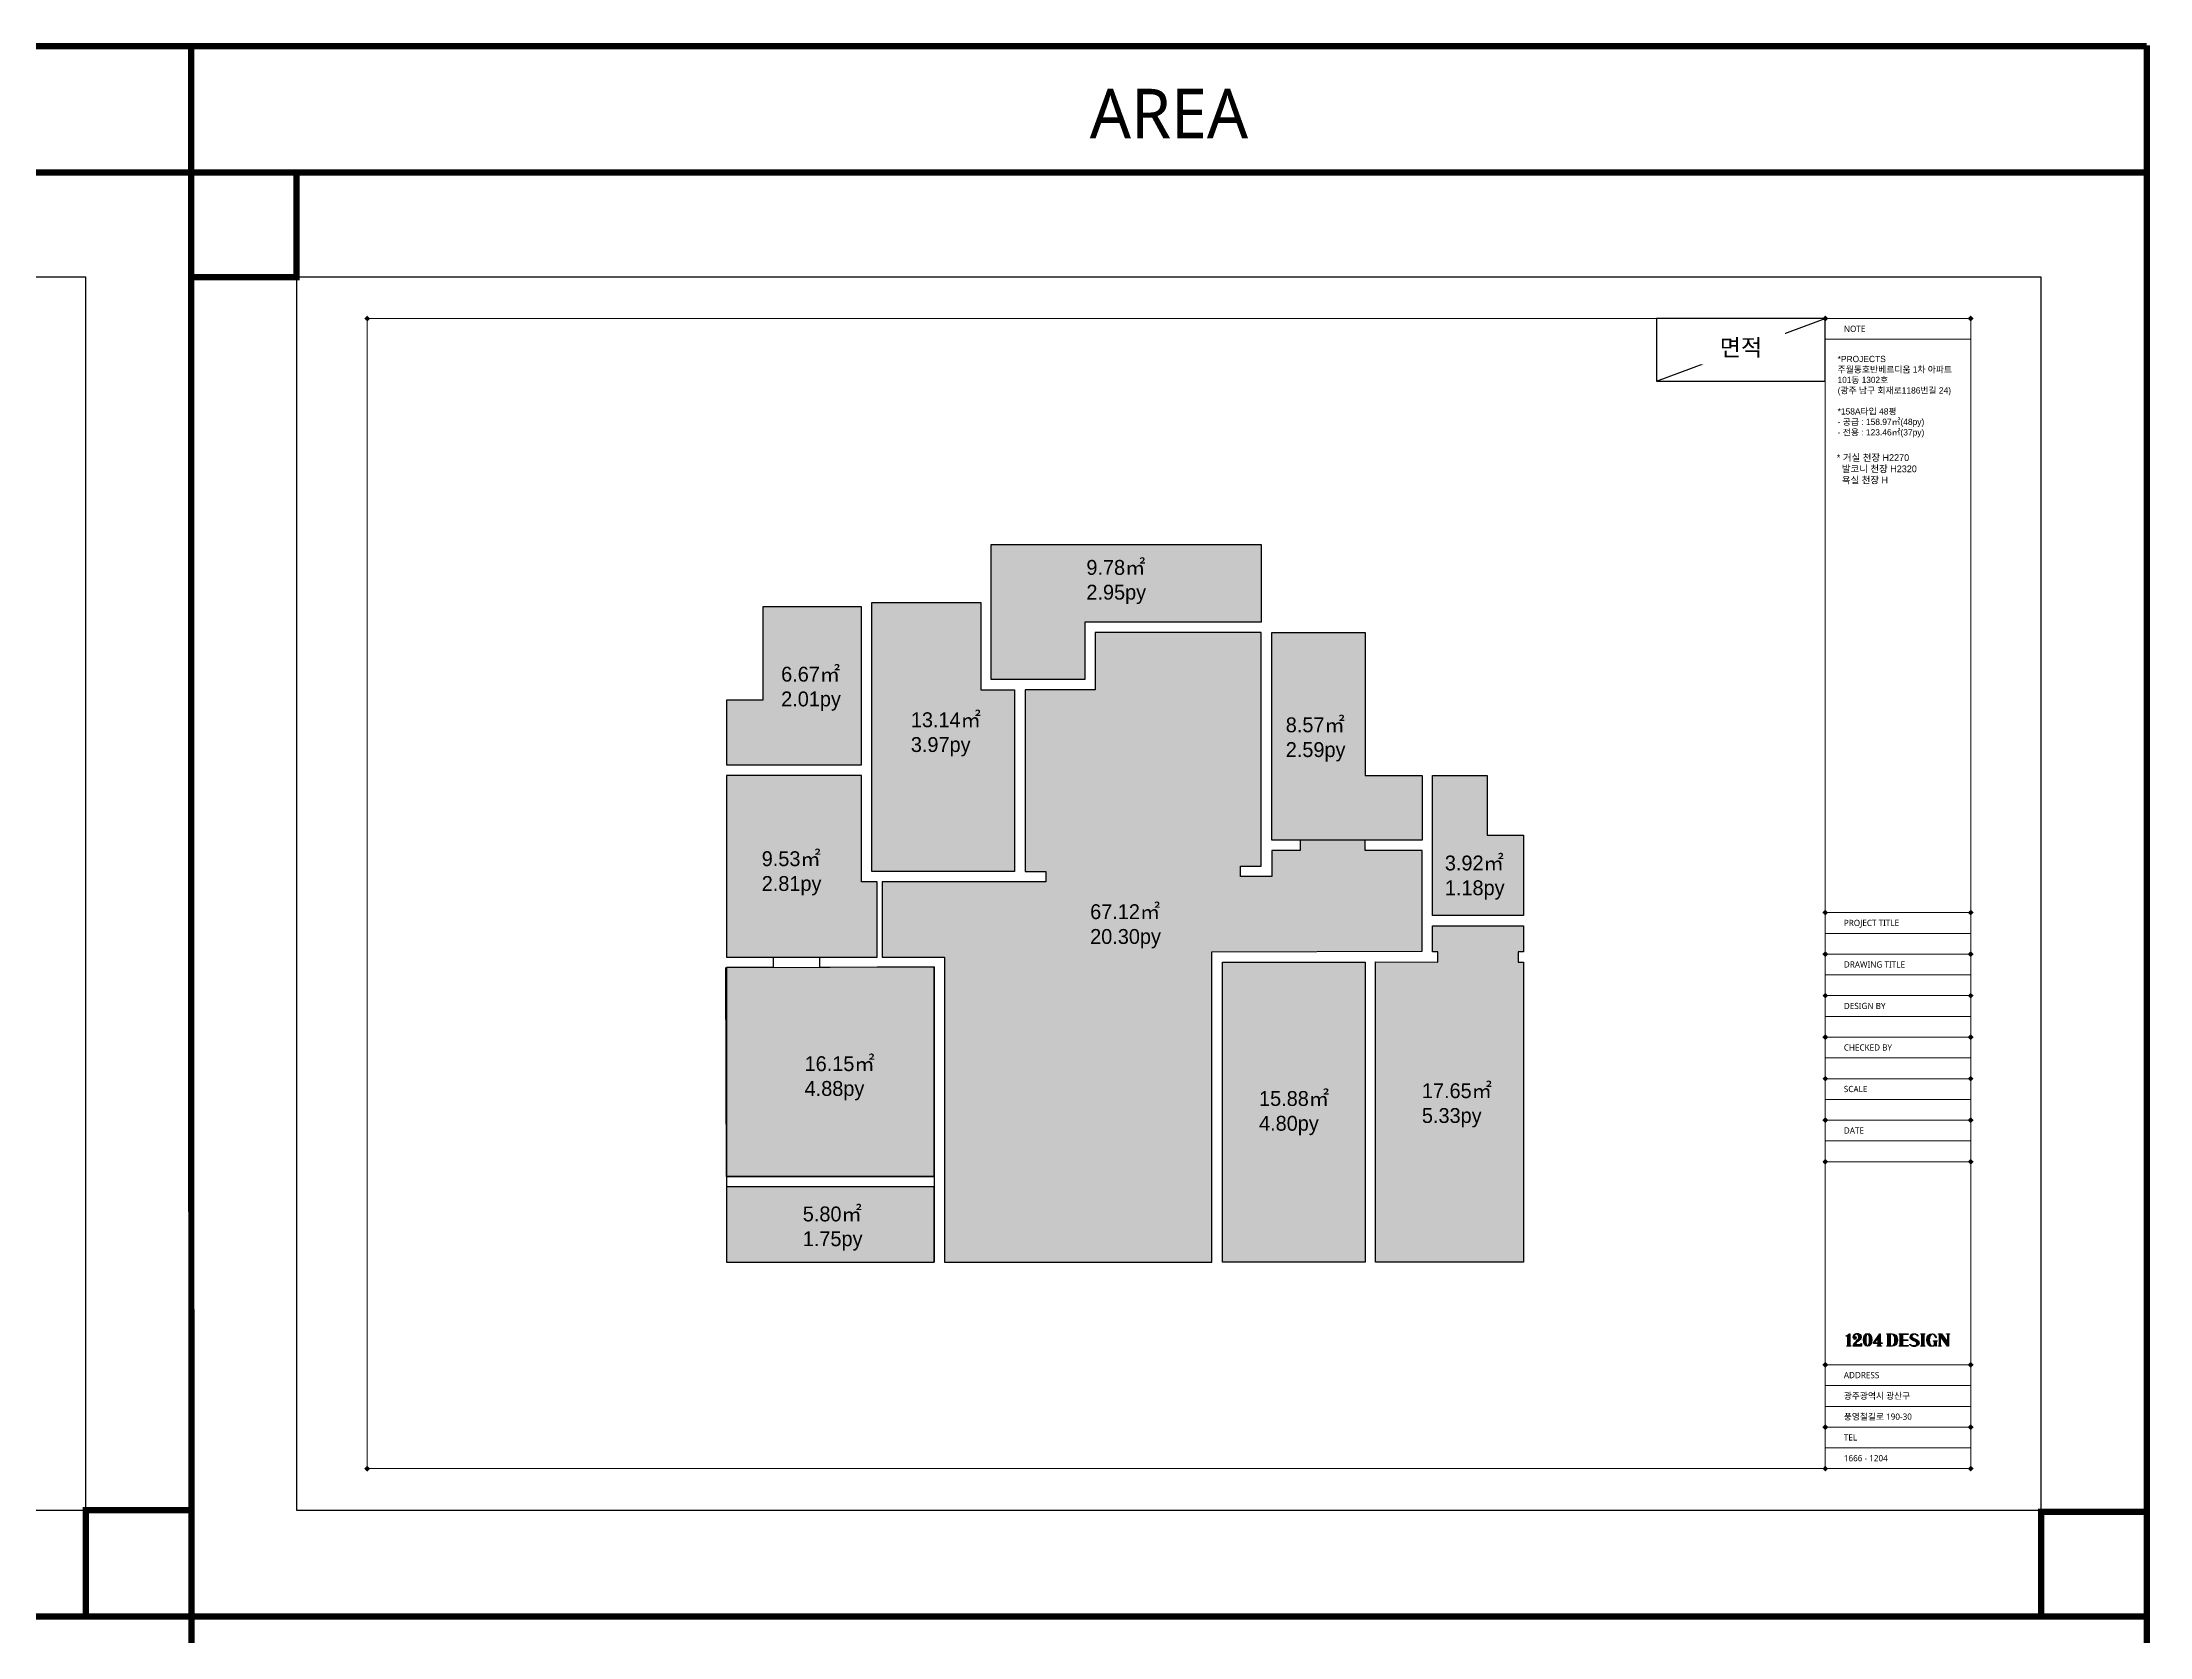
# Model space of a CAD drawing. Header units: millimetres. Extents: x 512 to 764439, y -71 to 559481.
# Drawn here: x 563589 to 604179, y 288269 to 318996 of the extents above; entities that cross this region are included whole.
import ezdxf
from ezdxf.enums import TextEntityAlignment as Align

# ---------------------------------------------------------------- set-up
doc = ezdxf.new("R2010")
doc.units = ezdxf.units.MM
doc.header["$LTSCALE"] = 50
for name, color, linetype in [('#FORM', 7, 'Continuous'), ('#TEXT', 7, 'Continuous'), ('.', 8, 'Continuous'), ('1204로고', 3, 'Continuous'), ('_0', 7, 'Continuous')]:
    doc.layers.add(name, color=color, linetype=linetype)
doc.styles.add('맑은 고딕', font='malgun.ttf')
doc.styles.add('맑은고딕', font='malgun.ttf')
doc.styles.add('프리텐다드', font='')
doc.styles.get('프리텐다드').set_extended_font_data('Pretendard Variable')

# ---------------------------------------------------------------- blocks, each defined once
blk = doc.blocks.new('1204design logo')
at = {"layer": '1204로고'}
h = blk.add_hatch(color=8, dxfattribs=at)
h.dxf.hatch_style = 1
edge = h.paths.add_edge_path()
edge.add_spline(control_points=[(20124, 9463), (20124, 9463), (20124, 9792), (20124, 9792), (20124, 9792), (20108, 9792), (20108, 9792), (20108, 9792), (20085, 9761), (20015, 9738), (20015, 9738), (20015, 9727), (20015, 9727), (20015, 9727), (20061, 9727), (20061, 9727), (20061, 9727), (20061, 9463), (20061, 9463), (20061, 9449), (20051, 9444), (20041, 9444), (20041, 9444), (20032, 9444), (20032, 9444), (20032, 9444), (20032, 9432), (20032, 9432), (20032, 9432), (20153, 9432), (20153, 9432), (20153, 9432), (20153, 9444), (20153, 9444), (20153, 9444), (20144, 9444), (20144, 9444), (20134, 9444), (20124, 9449), (20124, 9463)], knot_values=[0, 0, 0, 0, 1, 1, 1, 2, 2, 2, 3, 3, 3, 4, 4, 4, 5, 5, 5, 6, 6, 6, 7, 7, 7, 8, 8, 8, 9, 9, 9, 10, 10, 10, 11, 11, 11, 12, 12, 12, 13, 13, 13, 13], degree=3, periodic=0)
h = blk.add_hatch(color=8, dxfattribs=at)
h.dxf.hatch_style = 1
edge = h.paths.add_edge_path()
edge.add_spline(control_points=[(20412, 9488), (20412, 9488), (20273, 9488), (20273, 9488), (20317, 9551), (20361, 9574), (20400, 9608), (20439, 9642), (20449, 9671), (20449, 9700), (20449, 9729), (20441, 9752), (20420, 9772), (20398, 9791), (20370, 9801), (20335, 9801), (20296, 9801), (20274, 9792), (20251, 9768), (20232, 9749), (20222, 9724), (20222, 9695), (20222, 9675), (20226, 9662), (20234, 9650), (20241, 9640), (20254, 9632), (20268, 9632), (20291, 9632), (20310, 9649), (20310, 9672), (20310, 9696), (20292, 9713), (20269, 9713), (20265, 9713), (20261, 9714), (20258, 9716), (20254, 9719), (20253, 9724), (20253, 9728), (20253, 9738), (20256, 9750), (20268, 9761), (20279, 9773), (20293, 9779), (20312, 9779), (20337, 9779), (20353, 9766), (20364, 9753), (20374, 9741), (20380, 9723), (20380, 9700), (20380, 9673), (20373, 9641), (20348, 9614), (20295, 9556), (20237, 9506), (20223, 9444), (20223, 9444), (20223, 9432), (20223, 9432), (20223, 9432), (20456, 9432), (20456, 9432), (20456, 9432), (20456, 9516), (20456, 9516), (20456, 9516), (20447, 9516), (20447, 9516), (20447, 9516), (20444, 9488), (20412, 9488)], knot_values=[0, 0, 0, 0, 1, 1, 1, 2, 2, 2, 3, 3, 3, 4, 4, 4, 5, 5, 5, 6, 6, 6, 7, 7, 7, 8, 8, 8, 9, 9, 9, 10, 10, 10, 11, 11, 11, 12, 12, 12, 13, 13, 13, 14, 14, 14, 15, 15, 15, 16, 16, 16, 17, 17, 17, 18, 18, 18, 19, 19, 19, 20, 20, 20, 21, 21, 21, 22, 22, 22, 23, 23, 23, 24, 24, 24, 24], degree=3, periodic=0)
h = blk.add_hatch(color=8, dxfattribs=at)
h.dxf.hatch_style = 1
edge = h.paths.add_edge_path()
edge.add_spline(control_points=[(20636, 9447), (20585, 9447), (20586, 9516), (20586, 9617), (20586, 9719), (20586, 9786), (20636, 9786), (20687, 9786), (20687, 9719), (20687, 9617), (20687, 9516), (20688, 9447), (20636, 9447)], knot_values=[0, 0, 0, 0, 1, 1, 1, 2, 2, 2, 3, 3, 3, 4, 4, 4, 4], degree=3, periodic=0)
edge = h.paths.add_edge_path()
edge.add_spline(control_points=[(20636, 9801), (20562, 9801), (20514, 9728), (20514, 9617), (20514, 9507), (20561, 9432), (20636, 9432), (20711, 9432), (20759, 9507), (20759, 9617), (20759, 9728), (20711, 9801), (20636, 9801)], knot_values=[0, 0, 0, 0, 1, 1, 1, 2, 2, 2, 3, 3, 3, 4, 4, 4, 4], degree=3, periodic=0)
h = blk.add_hatch(color=8, dxfattribs=at)
h.dxf.hatch_style = 1
edge = h.paths.add_edge_path()
edge.add_spline(control_points=[(20941, 9532), (20941, 9532), (20829, 9532), (20829, 9532), (20829, 9532), (20941, 9687), (20941, 9687), (20941, 9687), (20941, 9532), (20941, 9532)], knot_values=[0, 0, 0, 0, 1, 1, 1, 2, 2, 2, 3, 3, 3, 3], degree=3, periodic=0)
edge = h.paths.add_edge_path()
edge.add_spline(control_points=[(21003, 9792), (21003, 9792), (20987, 9792), (20987, 9792), (20987, 9792), (20804, 9532), (20804, 9532), (20804, 9532), (20804, 9513), (20804, 9513), (20804, 9513), (20941, 9513), (20941, 9513), (20941, 9513), (20941, 9463), (20941, 9463), (20941, 9449), (20931, 9444), (20920, 9444), (20920, 9444), (20911, 9444), (20911, 9444), (20911, 9444), (20911, 9432), (20911, 9432), (20911, 9432), (21033, 9432), (21033, 9432), (21033, 9432), (21033, 9444), (21033, 9444), (21033, 9444), (21023, 9444), (21023, 9444), (21013, 9444), (21003, 9449), (21003, 9463), (21003, 9463), (21003, 9513), (21003, 9513), (21003, 9513), (21055, 9513), (21055, 9513), (21055, 9513), (21055, 9532), (21055, 9532), (21055, 9532), (21003, 9532), (21003, 9532), (21003, 9532), (21003, 9792), (21003, 9792)], knot_values=[0, 0, 0, 0, 1, 1, 1, 2, 2, 2, 3, 3, 3, 4, 4, 4, 5, 5, 5, 6, 6, 6, 7, 7, 7, 8, 8, 8, 9, 9, 9, 10, 10, 10, 11, 11, 11, 12, 12, 12, 13, 13, 13, 14, 14, 14, 15, 15, 15, 16, 16, 16, 17, 17, 17, 17], degree=3, periodic=0)
h = blk.add_hatch(color=8, dxfattribs=at)
h.dxf.hatch_style = 1
edge = h.paths.add_edge_path()
edge.add_spline(control_points=[(21324, 9444), (21324, 9444), (21302, 9444), (21302, 9444), (21291, 9444), (21287, 9453), (21287, 9460), (21287, 9460), (21287, 9780), (21287, 9780), (21287, 9780), (21324, 9780), (21324, 9780), (21405, 9780), (21425, 9713), (21425, 9612), (21425, 9512), (21405, 9444), (21324, 9444)], knot_values=[0, 0, 0, 0, 1, 1, 1, 2, 2, 2, 3, 3, 3, 4, 4, 4, 5, 5, 5, 6, 6, 6, 6], degree=3, periodic=0)
edge = h.paths.add_edge_path()
edge.add_spline(control_points=[(21343, 9792), (21343, 9792), (21195, 9792), (21195, 9792), (21195, 9792), (21195, 9780), (21195, 9780), (21195, 9780), (21204, 9780), (21204, 9780), (21214, 9780), (21224, 9775), (21224, 9761), (21224, 9761), (21224, 9463), (21224, 9463), (21224, 9449), (21214, 9444), (21204, 9444), (21204, 9444), (21195, 9444), (21195, 9444), (21195, 9444), (21195, 9432), (21195, 9432), (21195, 9432), (21343, 9432), (21343, 9432), (21418, 9432), (21496, 9474), (21496, 9612), (21496, 9757), (21417, 9792), (21343, 9792)], knot_values=[0, 0, 0, 0, 1, 1, 1, 2, 2, 2, 3, 3, 3, 4, 4, 4, 5, 5, 5, 6, 6, 6, 7, 7, 7, 8, 8, 8, 9, 9, 9, 10, 10, 10, 11, 11, 11, 11], degree=3, periodic=0)
h = blk.add_hatch(color=8, dxfattribs=at)
h.dxf.hatch_style = 1
edge = h.paths.add_edge_path()
edge.add_spline(control_points=[(21549, 9792), (21549, 9792), (21549, 9780), (21549, 9780), (21549, 9780), (21558, 9780), (21558, 9780), (21568, 9780), (21578, 9775), (21578, 9761), (21578, 9761), (21578, 9463), (21578, 9463), (21578, 9449), (21568, 9444), (21558, 9444), (21558, 9444), (21549, 9444), (21549, 9444), (21549, 9444), (21549, 9432), (21549, 9432), (21549, 9432), (21811, 9432), (21811, 9432), (21811, 9432), (21811, 9452), (21811, 9452), (21811, 9452), (21641, 9452), (21641, 9452), (21641, 9452), (21641, 9602), (21641, 9602), (21641, 9602), (21794, 9602), (21794, 9602), (21794, 9602), (21794, 9622), (21794, 9622), (21794, 9622), (21641, 9622), (21641, 9622), (21641, 9622), (21641, 9772), (21641, 9772), (21641, 9772), (21811, 9772), (21811, 9772), (21811, 9772), (21811, 9792), (21811, 9792), (21811, 9792), (21549, 9792), (21549, 9792)], knot_values=[0, 0, 0, 0, 1, 1, 1, 2, 2, 2, 3, 3, 3, 4, 4, 4, 5, 5, 5, 6, 6, 6, 7, 7, 7, 8, 8, 8, 9, 9, 9, 10, 10, 10, 11, 11, 11, 12, 12, 12, 13, 13, 13, 14, 14, 14, 15, 15, 15, 16, 16, 16, 17, 17, 17, 18, 18, 18, 18], degree=3, periodic=0)
h = blk.add_hatch(color=8, dxfattribs=at)
h.dxf.hatch_style = 1
edge = h.paths.add_edge_path()
edge.add_spline(control_points=[(22049, 9629), (22035, 9635), (22003, 9648), (21979, 9657), (21952, 9668), (21934, 9677), (21923, 9691), (21915, 9701), (21912, 9714), (21913, 9726), (21914, 9740), (21922, 9754), (21938, 9764), (21951, 9773), (21971, 9779), (21989, 9779), (22002, 9779), (22029, 9775), (22049, 9764), (22067, 9754), (22076, 9745), (22091, 9729), (22091, 9729), (22091, 9747), (22091, 9747), (22091, 9747), (22079, 9762), (22067, 9770), (22036, 9791), (22006, 9796), (21988, 9796), (21952, 9796), (21921, 9786), (21899, 9768), (21879, 9750), (21865, 9728), (21864, 9700), (21863, 9658), (21886, 9627), (21929, 9607), (21958, 9594), (21980, 9585), (22002, 9577), (22038, 9564), (22066, 9539), (22062, 9509), (22058, 9483), (22038, 9449), (21959, 9450), (21942, 9451), (21915, 9458), (21888, 9474), (21874, 9483), (21866, 9489), (21859, 9495), (21859, 9495), (21859, 9476), (21859, 9476), (21884, 9453), (21918, 9437), (21954, 9430), (22027, 9418), (22112, 9447), (22121, 9520), (22128, 9579), (22090, 9610), (22049, 9629)], knot_values=[0, 0, 0, 0, 1, 1, 1, 2, 2, 2, 3, 3, 3, 4, 4, 4, 5, 5, 5, 6, 6, 6, 7, 7, 7, 8, 8, 8, 9, 9, 9, 10, 10, 10, 11, 11, 11, 12, 12, 12, 13, 13, 13, 14, 14, 14, 15, 15, 15, 16, 16, 16, 17, 17, 17, 18, 18, 18, 19, 19, 19, 20, 20, 20, 21, 21, 21, 22, 22, 22, 22], degree=3, periodic=0)
h = blk.add_hatch(color=8, dxfattribs=at)
h.dxf.hatch_style = 1
edge = h.paths.add_edge_path()
edge.add_spline(control_points=[(22171, 9792), (22171, 9792), (22171, 9780), (22171, 9780), (22171, 9780), (22180, 9780), (22180, 9780), (22190, 9780), (22200, 9775), (22200, 9761), (22200, 9761), (22200, 9463), (22200, 9463), (22200, 9449), (22190, 9444), (22180, 9444), (22180, 9444), (22171, 9444), (22171, 9444), (22171, 9444), (22171, 9432), (22171, 9432), (22171, 9432), (22292, 9432), (22292, 9432), (22292, 9432), (22292, 9444), (22292, 9444), (22292, 9444), (22283, 9444), (22283, 9444), (22273, 9444), (22263, 9449), (22263, 9463), (22263, 9463), (22263, 9761), (22263, 9761), (22263, 9775), (22273, 9780), (22283, 9780), (22283, 9780), (22292, 9780), (22292, 9780), (22292, 9780), (22292, 9792), (22292, 9792), (22292, 9792), (22171, 9792), (22171, 9792)], knot_values=[0, 0, 0, 0, 1, 1, 1, 2, 2, 2, 3, 3, 3, 4, 4, 4, 5, 5, 5, 6, 6, 6, 7, 7, 7, 8, 8, 8, 9, 9, 9, 10, 10, 10, 11, 11, 11, 12, 12, 12, 13, 13, 13, 14, 14, 14, 15, 15, 15, 16, 16, 16, 16], degree=3, periodic=0)
h = blk.add_hatch(color=8, dxfattribs=at)
h.dxf.hatch_style = 1
edge = h.paths.add_edge_path()
edge.add_spline(control_points=[(22564, 9590), (22564, 9590), (22537, 9590), (22537, 9590), (22537, 9590), (22537, 9578), (22537, 9578), (22537, 9578), (22544, 9578), (22544, 9578), (22554, 9578), (22564, 9573), (22564, 9559), (22564, 9559), (22564, 9494), (22564, 9494), (22564, 9461), (22537, 9446), (22497, 9446), (22436, 9446), (22419, 9513), (22419, 9611), (22419, 9708), (22446, 9773), (22500, 9779), (22555, 9784), (22595, 9737), (22603, 9679), (22603, 9679), (22617, 9679), (22617, 9679), (22615, 9706), (22604, 9735), (22584, 9757), (22561, 9783), (22536, 9792), (22500, 9792), (22500, 9792), (22500, 9792), (22500, 9792), (22426, 9792), (22348, 9748), (22348, 9611), (22348, 9467), (22432, 9432), (22489, 9432), (22533, 9432), (22552, 9445), (22572, 9445), (22604, 9445), (22619, 9432), (22619, 9432), (22619, 9432), (22619, 9559), (22619, 9559), (22619, 9573), (22629, 9578), (22639, 9578), (22639, 9578), (22646, 9578), (22646, 9578), (22646, 9578), (22646, 9590), (22646, 9590), (22646, 9590), (22619, 9590), (22619, 9590), (22619, 9590), (22564, 9590), (22564, 9590)], knot_values=[0, 0, 0, 0, 1, 1, 1, 2, 2, 2, 3, 3, 3, 4, 4, 4, 5, 5, 5, 6, 6, 6, 7, 7, 7, 8, 8, 8, 9, 9, 9, 10, 10, 10, 11, 11, 11, 12, 12, 12, 13, 13, 13, 14, 14, 14, 15, 15, 15, 16, 16, 16, 17, 17, 17, 18, 18, 18, 19, 19, 19, 20, 20, 20, 21, 21, 21, 22, 22, 22, 23, 23, 23, 23], degree=3, periodic=0)
h = blk.add_hatch(color=8, dxfattribs=at)
h.dxf.hatch_style = 1
edge = h.paths.add_edge_path()
edge.add_spline(control_points=[(22919, 9792), (22919, 9792), (22919, 9780), (22919, 9780), (22919, 9780), (22929, 9780), (22929, 9780), (22939, 9780), (22949, 9775), (22949, 9761), (22949, 9761), (22949, 9539), (22949, 9539), (22949, 9539), (22768, 9792), (22768, 9792), (22768, 9792), (22680, 9792), (22680, 9792), (22680, 9792), (22680, 9780), (22680, 9780), (22680, 9780), (22693, 9780), (22693, 9780), (22702, 9780), (22712, 9772), (22712, 9763), (22712, 9763), (22712, 9463), (22712, 9463), (22712, 9449), (22702, 9444), (22691, 9444), (22691, 9444), (22680, 9444), (22680, 9444), (22680, 9444), (22680, 9432), (22680, 9432), (22680, 9432), (22763, 9432), (22763, 9432), (22763, 9432), (22763, 9444), (22763, 9444), (22763, 9444), (22751, 9444), (22751, 9444), (22741, 9444), (22731, 9449), (22731, 9463), (22731, 9463), (22731, 9736), (22731, 9736), (22731, 9736), (22944, 9432), (22944, 9432), (22944, 9432), (22973, 9432), (22973, 9432), (22973, 9432), (22973, 9761), (22973, 9761), (22973, 9775), (22983, 9780), (22994, 9780), (22994, 9780), (23003, 9780), (23003, 9780), (23003, 9780), (23003, 9792), (23003, 9792), (23003, 9792), (22919, 9792), (22919, 9792)], knot_values=[0, 0, 0, 0, 1, 1, 1, 2, 2, 2, 3, 3, 3, 4, 4, 4, 5, 5, 5, 6, 6, 6, 7, 7, 7, 8, 8, 8, 9, 9, 9, 10, 10, 10, 11, 11, 11, 12, 12, 12, 13, 13, 13, 14, 14, 14, 15, 15, 15, 16, 16, 16, 17, 17, 17, 18, 18, 18, 19, 19, 19, 20, 20, 20, 21, 21, 21, 22, 22, 22, 23, 23, 23, 24, 24, 24, 25, 25, 25, 25], degree=3, periodic=0)
at = {"layer": '1204로고', "color": 8}
for points, knots in [([(20124, 9463), (20124, 9463), (20124, 9792), (20124, 9792), (20124, 9792), (20108, 9792), (20108, 9792), (20108, 9792), (20085, 9761), (20015, 9738), (20015, 9738), (20015, 9727), (20015, 9727), (20015, 9727), (20061, 9727), (20061, 9727), (20061, 9727), (20061, 9463), (20061, 9463), (20061, 9449), (20051, 9444), (20041, 9444), (20041, 9444), (20032, 9444), (20032, 9444), (20032, 9444), (20032, 9432), (20032, 9432), (20032, 9432), (20153, 9432), (20153, 9432), (20153, 9432), (20153, 9444), (20153, 9444), (20153, 9444), (20144, 9444), (20144, 9444), (20134, 9444), (20124, 9449), (20124, 9463)], [0, 0, 0, 0, 1, 1, 1, 2, 2, 2, 3, 3, 3, 4, 4, 4, 5, 5, 5, 6, 6, 6, 7, 7, 7, 8, 8, 8, 9, 9, 9, 10, 10, 10, 11, 11, 11, 12, 12, 12, 13, 13, 13, 13]), ([(20412, 9488), (20412, 9488), (20273, 9488), (20273, 9488), (20317, 9551), (20361, 9574), (20400, 9608), (20439, 9642), (20449, 9671), (20449, 9700), (20449, 9729), (20441, 9752), (20420, 9772), (20398, 9791), (20370, 9801), (20335, 9801), (20296, 9801), (20274, 9792), (20251, 9768), (20232, 9749), (20222, 9724), (20222, 9695), (20222, 9675), (20226, 9662), (20234, 9650), (20241, 9640), (20254, 9632), (20268, 9632), (20291, 9632), (20310, 9649), (20310, 9672), (20310, 9696), (20292, 9713), (20269, 9713), (20265, 9713), (20261, 9714), (20258, 9716), (20254, 9719), (20253, 9724), (20253, 9728), (20253, 9738), (20256, 9750), (20268, 9761), (20279, 9773), (20293, 9779), (20312, 9779), (20337, 9779), (20353, 9766), (20364, 9753), (20374, 9741), (20380, 9723), (20380, 9700), (20380, 9673), (20373, 9641), (20348, 9614), (20295, 9556), (20237, 9506), (20223, 9444), (20223, 9444), (20223, 9432), (20223, 9432), (20223, 9432), (20456, 9432), (20456, 9432), (20456, 9432), (20456, 9516), (20456, 9516), (20456, 9516), (20447, 9516), (20447, 9516), (20447, 9516), (20444, 9488), (20412, 9488)], [0, 0, 0, 0, 1, 1, 1, 2, 2, 2, 3, 3, 3, 4, 4, 4, 5, 5, 5, 6, 6, 6, 7, 7, 7, 8, 8, 8, 9, 9, 9, 10, 10, 10, 11, 11, 11, 12, 12, 12, 13, 13, 13, 14, 14, 14, 15, 15, 15, 16, 16, 16, 17, 17, 17, 18, 18, 18, 19, 19, 19, 20, 20, 20, 21, 21, 21, 22, 22, 22, 23, 23, 23, 24, 24, 24, 24]), ([(20636, 9801), (20562, 9801), (20514, 9728), (20514, 9617), (20514, 9507), (20561, 9432), (20636, 9432), (20711, 9432), (20759, 9507), (20759, 9617), (20759, 9728), (20711, 9801), (20636, 9801)], [0, 0, 0, 0, 1, 1, 1, 2, 2, 2, 3, 3, 3, 4, 4, 4, 4]), ([(20636, 9447), (20585, 9447), (20586, 9516), (20586, 9617), (20586, 9719), (20586, 9786), (20636, 9786), (20687, 9786), (20687, 9719), (20687, 9617), (20687, 9516), (20688, 9447), (20636, 9447)], [0, 0, 0, 0, 1, 1, 1, 2, 2, 2, 3, 3, 3, 4, 4, 4, 4]), ([(21003, 9792), (21003, 9792), (20987, 9792), (20987, 9792), (20987, 9792), (20804, 9532), (20804, 9532), (20804, 9532), (20804, 9513), (20804, 9513), (20804, 9513), (20941, 9513), (20941, 9513), (20941, 9513), (20941, 9463), (20941, 9463), (20941, 9449), (20931, 9444), (20920, 9444), (20920, 9444), (20911, 9444), (20911, 9444), (20911, 9444), (20911, 9432), (20911, 9432), (20911, 9432), (21033, 9432), (21033, 9432), (21033, 9432), (21033, 9444), (21033, 9444), (21033, 9444), (21023, 9444), (21023, 9444), (21013, 9444), (21003, 9449), (21003, 9463), (21003, 9463), (21003, 9513), (21003, 9513), (21003, 9513), (21055, 9513), (21055, 9513), (21055, 9513), (21055, 9532), (21055, 9532), (21055, 9532), (21003, 9532), (21003, 9532), (21003, 9532), (21003, 9792), (21003, 9792)], [0, 0, 0, 0, 1, 1, 1, 2, 2, 2, 3, 3, 3, 4, 4, 4, 5, 5, 5, 6, 6, 6, 7, 7, 7, 8, 8, 8, 9, 9, 9, 10, 10, 10, 11, 11, 11, 12, 12, 12, 13, 13, 13, 14, 14, 14, 15, 15, 15, 16, 16, 16, 17, 17, 17, 17]), ([(21343, 9792), (21343, 9792), (21195, 9792), (21195, 9792), (21195, 9792), (21195, 9780), (21195, 9780), (21195, 9780), (21204, 9780), (21204, 9780), (21214, 9780), (21224, 9775), (21224, 9761), (21224, 9761), (21224, 9463), (21224, 9463), (21224, 9449), (21214, 9444), (21204, 9444), (21204, 9444), (21195, 9444), (21195, 9444), (21195, 9444), (21195, 9432), (21195, 9432), (21195, 9432), (21343, 9432), (21343, 9432), (21418, 9432), (21496, 9474), (21496, 9612), (21496, 9757), (21417, 9792), (21343, 9792)], [0, 0, 0, 0, 1, 1, 1, 2, 2, 2, 3, 3, 3, 4, 4, 4, 5, 5, 5, 6, 6, 6, 7, 7, 7, 8, 8, 8, 9, 9, 9, 10, 10, 10, 11, 11, 11, 11]), ([(21324, 9444), (21324, 9444), (21302, 9444), (21302, 9444), (21291, 9444), (21287, 9453), (21287, 9460), (21287, 9460), (21287, 9780), (21287, 9780), (21287, 9780), (21324, 9780), (21324, 9780), (21405, 9780), (21425, 9713), (21425, 9612), (21425, 9512), (21405, 9444), (21324, 9444)], [0, 0, 0, 0, 1, 1, 1, 2, 2, 2, 3, 3, 3, 4, 4, 4, 5, 5, 5, 6, 6, 6, 6]), ([(21549, 9792), (21549, 9792), (21549, 9780), (21549, 9780), (21549, 9780), (21558, 9780), (21558, 9780), (21568, 9780), (21578, 9775), (21578, 9761), (21578, 9761), (21578, 9463), (21578, 9463), (21578, 9449), (21568, 9444), (21558, 9444), (21558, 9444), (21549, 9444), (21549, 9444), (21549, 9444), (21549, 9432), (21549, 9432), (21549, 9432), (21811, 9432), (21811, 9432), (21811, 9432), (21811, 9452), (21811, 9452), (21811, 9452), (21641, 9452), (21641, 9452), (21641, 9452), (21641, 9602), (21641, 9602), (21641, 9602), (21794, 9602), (21794, 9602), (21794, 9602), (21794, 9622), (21794, 9622), (21794, 9622), (21641, 9622), (21641, 9622), (21641, 9622), (21641, 9772), (21641, 9772), (21641, 9772), (21811, 9772), (21811, 9772), (21811, 9772), (21811, 9792), (21811, 9792), (21811, 9792), (21549, 9792), (21549, 9792)], [0, 0, 0, 0, 1, 1, 1, 2, 2, 2, 3, 3, 3, 4, 4, 4, 5, 5, 5, 6, 6, 6, 7, 7, 7, 8, 8, 8, 9, 9, 9, 10, 10, 10, 11, 11, 11, 12, 12, 12, 13, 13, 13, 14, 14, 14, 15, 15, 15, 16, 16, 16, 17, 17, 17, 18, 18, 18, 18]), ([(22049, 9629), (22035, 9635), (22003, 9648), (21979, 9657), (21952, 9668), (21934, 9677), (21923, 9691), (21915, 9701), (21912, 9714), (21913, 9726), (21914, 9740), (21922, 9754), (21938, 9764), (21951, 9773), (21971, 9779), (21989, 9779), (22002, 9779), (22029, 9775), (22049, 9764), (22067, 9754), (22076, 9745), (22091, 9729), (22091, 9729), (22091, 9747), (22091, 9747), (22091, 9747), (22079, 9762), (22067, 9770), (22036, 9791), (22006, 9796), (21988, 9796), (21952, 9796), (21921, 9786), (21899, 9768), (21879, 9750), (21865, 9728), (21864, 9700), (21863, 9658), (21886, 9627), (21929, 9607), (21958, 9594), (21980, 9585), (22002, 9577), (22038, 9564), (22066, 9539), (22062, 9509), (22058, 9483), (22038, 9449), (21959, 9450), (21942, 9451), (21915, 9458), (21888, 9474), (21874, 9483), (21866, 9489), (21859, 9495), (21859, 9495), (21859, 9476), (21859, 9476), (21884, 9453), (21918, 9437), (21954, 9430), (22027, 9418), (22112, 9447), (22121, 9520), (22128, 9579), (22090, 9610), (22049, 9629)], [0, 0, 0, 0, 1, 1, 1, 2, 2, 2, 3, 3, 3, 4, 4, 4, 5, 5, 5, 6, 6, 6, 7, 7, 7, 8, 8, 8, 9, 9, 9, 10, 10, 10, 11, 11, 11, 12, 12, 12, 13, 13, 13, 14, 14, 14, 15, 15, 15, 16, 16, 16, 17, 17, 17, 18, 18, 18, 19, 19, 19, 20, 20, 20, 21, 21, 21, 22, 22, 22, 22]), ([(22171, 9792), (22171, 9792), (22171, 9780), (22171, 9780), (22171, 9780), (22180, 9780), (22180, 9780), (22190, 9780), (22200, 9775), (22200, 9761), (22200, 9761), (22200, 9463), (22200, 9463), (22200, 9449), (22190, 9444), (22180, 9444), (22180, 9444), (22171, 9444), (22171, 9444), (22171, 9444), (22171, 9432), (22171, 9432), (22171, 9432), (22292, 9432), (22292, 9432), (22292, 9432), (22292, 9444), (22292, 9444), (22292, 9444), (22283, 9444), (22283, 9444), (22273, 9444), (22263, 9449), (22263, 9463), (22263, 9463), (22263, 9761), (22263, 9761), (22263, 9775), (22273, 9780), (22283, 9780), (22283, 9780), (22292, 9780), (22292, 9780), (22292, 9780), (22292, 9792), (22292, 9792), (22292, 9792), (22171, 9792), (22171, 9792)], [0, 0, 0, 0, 1, 1, 1, 2, 2, 2, 3, 3, 3, 4, 4, 4, 5, 5, 5, 6, 6, 6, 7, 7, 7, 8, 8, 8, 9, 9, 9, 10, 10, 10, 11, 11, 11, 12, 12, 12, 13, 13, 13, 14, 14, 14, 15, 15, 15, 16, 16, 16, 16]), ([(22564, 9590), (22564, 9590), (22537, 9590), (22537, 9590), (22537, 9590), (22537, 9578), (22537, 9578), (22537, 9578), (22544, 9578), (22544, 9578), (22554, 9578), (22564, 9573), (22564, 9559), (22564, 9559), (22564, 9494), (22564, 9494), (22564, 9461), (22537, 9446), (22497, 9446), (22436, 9446), (22419, 9513), (22419, 9611), (22419, 9708), (22446, 9773), (22500, 9779), (22555, 9784), (22595, 9737), (22603, 9679), (22603, 9679), (22617, 9679), (22617, 9679), (22615, 9706), (22604, 9735), (22584, 9757), (22561, 9783), (22536, 9792), (22500, 9792), (22500, 9792), (22500, 9792), (22500, 9792), (22426, 9792), (22348, 9748), (22348, 9611), (22348, 9467), (22432, 9432), (22489, 9432), (22533, 9432), (22552, 9445), (22572, 9445), (22604, 9445), (22619, 9432), (22619, 9432), (22619, 9432), (22619, 9559), (22619, 9559), (22619, 9573), (22629, 9578), (22639, 9578), (22639, 9578), (22646, 9578), (22646, 9578), (22646, 9578), (22646, 9590), (22646, 9590), (22646, 9590), (22619, 9590), (22619, 9590), (22619, 9590), (22564, 9590), (22564, 9590)], [0, 0, 0, 0, 1, 1, 1, 2, 2, 2, 3, 3, 3, 4, 4, 4, 5, 5, 5, 6, 6, 6, 7, 7, 7, 8, 8, 8, 9, 9, 9, 10, 10, 10, 11, 11, 11, 12, 12, 12, 13, 13, 13, 14, 14, 14, 15, 15, 15, 16, 16, 16, 17, 17, 17, 18, 18, 18, 19, 19, 19, 20, 20, 20, 21, 21, 21, 22, 22, 22, 23, 23, 23, 23]), ([(22919, 9792), (22919, 9792), (22919, 9780), (22919, 9780), (22919, 9780), (22929, 9780), (22929, 9780), (22939, 9780), (22949, 9775), (22949, 9761), (22949, 9761), (22949, 9539), (22949, 9539), (22949, 9539), (22768, 9792), (22768, 9792), (22768, 9792), (22680, 9792), (22680, 9792), (22680, 9792), (22680, 9780), (22680, 9780), (22680, 9780), (22693, 9780), (22693, 9780), (22702, 9780), (22712, 9772), (22712, 9763), (22712, 9763), (22712, 9463), (22712, 9463), (22712, 9449), (22702, 9444), (22691, 9444), (22691, 9444), (22680, 9444), (22680, 9444), (22680, 9444), (22680, 9432), (22680, 9432), (22680, 9432), (22763, 9432), (22763, 9432), (22763, 9432), (22763, 9444), (22763, 9444), (22763, 9444), (22751, 9444), (22751, 9444), (22741, 9444), (22731, 9449), (22731, 9463), (22731, 9463), (22731, 9736), (22731, 9736), (22731, 9736), (22944, 9432), (22944, 9432), (22944, 9432), (22973, 9432), (22973, 9432), (22973, 9432), (22973, 9761), (22973, 9761), (22973, 9775), (22983, 9780), (22994, 9780), (22994, 9780), (23003, 9780), (23003, 9780), (23003, 9780), (23003, 9792), (23003, 9792), (23003, 9792), (22919, 9792), (22919, 9792)], [0, 0, 0, 0, 1, 1, 1, 2, 2, 2, 3, 3, 3, 4, 4, 4, 5, 5, 5, 6, 6, 6, 7, 7, 7, 8, 8, 8, 9, 9, 9, 10, 10, 10, 11, 11, 11, 12, 12, 12, 13, 13, 13, 14, 14, 14, 15, 15, 15, 16, 16, 16, 17, 17, 17, 18, 18, 18, 19, 19, 19, 20, 20, 20, 21, 21, 21, 22, 22, 22, 23, 23, 23, 24, 24, 24, 25, 25, 25, 25]), ([(20941, 9532), (20941, 9532), (20829, 9532), (20829, 9532), (20829, 9532), (20941, 9687), (20941, 9687), (20941, 9687), (20941, 9532), (20941, 9532)], [0, 0, 0, 0, 1, 1, 1, 2, 2, 2, 3, 3, 3, 3])]:
    blk.add_open_spline(points, degree=3, knots=knots, dxfattribs=at)
blk = doc.blocks.new('1204design form 23ver')
at = {"lineweight": 30}
h = blk.add_hatch(color=256, dxfattribs=at)
h.dxf.hatch_style = 1
h.paths.add_polyline_path([(68547, 10538), (68491, 10481), (68547, 10425), (68604, 10481)])
h = blk.add_hatch(color=256, dxfattribs=at)
h.dxf.hatch_style = 1
h.paths.add_polyline_path([(96627, 10538), (96571, 10481), (96627, 10425), (96684, 10481)])
h = blk.add_hatch(color=256, dxfattribs=at)
h.dxf.hatch_style = 1
h.paths.add_polyline_path([(99427, 10538), (99371, 10481), (99427, 10425), (99484, 10481)])
h = blk.add_hatch(color=256, dxfattribs=at)
h.dxf.hatch_style = 1
h.paths.add_polyline_path([(96627, -909), (96571, -965), (96627, -1022), (96684, -965)])
h = blk.add_hatch(color=256, dxfattribs=at)
h.dxf.hatch_style = 1
h.paths.add_polyline_path([(99427, -909), (99371, -965), (99427, -1022), (99484, -965)])
h = blk.add_hatch(color=256, dxfattribs=at)
h.dxf.hatch_style = 1
h.paths.add_polyline_path([(96627, -1709), (96571, -1765), (96627, -1822), (96684, -1765)])
h = blk.add_hatch(color=256, dxfattribs=at)
h.dxf.hatch_style = 1
h.paths.add_polyline_path([(99427, -1709), (99371, -1765), (99427, -1822), (99484, -1765)])
h = blk.add_hatch(color=256, dxfattribs=at)
h.dxf.hatch_style = 1
h.paths.add_polyline_path([(96627, -2509), (96571, -2565), (96627, -2622), (96684, -2565)])
h = blk.add_hatch(color=256, dxfattribs=at)
h.dxf.hatch_style = 1
h.paths.add_polyline_path([(99427, -2509), (99371, -2565), (99427, -2622), (99484, -2565)])
h = blk.add_hatch(color=256, dxfattribs=at)
h.dxf.hatch_style = 1
h.paths.add_polyline_path([(96627, -3309), (96571, -3365), (96627, -3422), (96684, -3365)])
h = blk.add_hatch(color=256, dxfattribs=at)
h.dxf.hatch_style = 1
h.paths.add_polyline_path([(99427, -3309), (99371, -3365), (99427, -3422), (99484, -3365)])
h = blk.add_hatch(color=256, dxfattribs=at)
h.dxf.hatch_style = 1
h.paths.add_polyline_path([(96627, -4109), (96571, -4165), (96627, -4222), (96684, -4165)])
h = blk.add_hatch(color=256, dxfattribs=at)
h.dxf.hatch_style = 1
h.paths.add_polyline_path([(99427, -4109), (99371, -4165), (99427, -4222), (99484, -4165)])
h = blk.add_hatch(color=256, dxfattribs=at)
h.dxf.hatch_style = 1
h.paths.add_polyline_path([(96627, -4909), (96571, -4965), (96627, -5022), (96684, -4965)])
h = blk.add_hatch(color=256, dxfattribs=at)
h.dxf.hatch_style = 1
h.paths.add_polyline_path([(99427, -4909), (99371, -4965), (99427, -5022), (99484, -4965)])
h = blk.add_hatch(color=256, dxfattribs=at)
h.dxf.hatch_style = 1
h.paths.add_polyline_path([(96627, -5709), (96571, -5765), (96627, -5822), (96684, -5765)])
h = blk.add_hatch(color=256, dxfattribs=at)
h.dxf.hatch_style = 1
h.paths.add_polyline_path([(99427, -5709), (99371, -5765), (99427, -5822), (99484, -5765)])
h = blk.add_hatch(color=256, dxfattribs=at)
h.dxf.hatch_style = 1
h.paths.add_polyline_path([(96627, -9622), (96571, -9679), (96627, -9735), (96684, -9679)])
h = blk.add_hatch(color=256, dxfattribs=at)
h.dxf.hatch_style = 1
h.paths.add_polyline_path([(99427, -9622), (99371, -9679), (99427, -9735), (99484, -9679)])
h = blk.add_hatch(color=256, dxfattribs=at)
h.dxf.hatch_style = 1
h.paths.add_polyline_path([(96627, -10822), (96571, -10879), (96627, -10935), (96684, -10879)])
h = blk.add_hatch(color=256, dxfattribs=at)
h.dxf.hatch_style = 1
h.paths.add_polyline_path([(99427, -10822), (99371, -10879), (99427, -10935), (99484, -10879)])
h = blk.add_hatch(color=256, dxfattribs=at)
h.dxf.hatch_style = 1
h.paths.add_polyline_path([(68547, -11622), (68491, -11679), (68547, -11735), (68604, -11679)])
h = blk.add_hatch(color=256, dxfattribs=at)
h.dxf.hatch_style = 1
h.paths.add_polyline_path([(96627, -11622), (96571, -11679), (96627, -11735), (96684, -11679)])
h = blk.add_hatch(color=256, dxfattribs=at)
h.dxf.hatch_style = 1
h.paths.add_polyline_path([(99427, -11622), (99371, -11679), (99427, -11735), (99484, -11679)])
at = {"lineweight": 20}
for p, q in [((96627, -11679), (96627, 10481)), ((96627, -965), (99427, -965)), ((96627, -1765), (99427, -1765)), ((96627, -2565), (99427, -2565)), ((96627, -3365), (99427, -3365)), ((96627, -4165), (99427, -4165)), ((96627, -4965), (99427, -4965)), ((96627, -5765), (99427, -5765)), ((96627, -9679), (99427, -9679)), ((96627, -10879), (99427, -10879))]:
    blk.add_line(p, q, dxfattribs=at)
at = {"color": 8, "lineweight": 5}
for p, q in [((96627, 10081), (99427, 10081)), ((96627, -1365), (99427, -1365)), ((96627, -2165), (99427, -2165)), ((96627, -2965), (99427, -2965)), ((96627, -3765), (99427, -3765)), ((96627, -4565), (99427, -4565)), ((96627, -5365), (99427, -5365)), ((96627, -10079), (99427, -10079)), ((96627, -10479), (99427, -10479)), ((96627, -11279), (99427, -11279))]:
    blk.add_line(p, q, dxfattribs=at)
blk.add_lwpolyline([(67187, -12479), (100787, -12479), (100787, 11281), (67187, 11281)], close=True)
at = {"lineweight": 20}
blk.add_lwpolyline([(68547, 10481), (99427, 10481), (99427, -11679), (68547, -11679)], close=True, dxfattribs=at)
at = {"lineweight": 20, "xscale": 0.6666404167647417, "yscale": 0.6666404167647417, "zscale": 0.6666404167647417}
blk.add_blockref('1204design logo', (83685, -15609), dxfattribs=at)
at = {"char_height": 120, "width": 3200, "attachment_point": 1, "style": '맑은 고딕'}
for s, insert in [('NOTE', (96984, 10343)), ('PROJECT TITLE', (96984, -1104)), ('DRAWING TITLE', (96984, -1904)), ('DESIGN BY', (96984, -2704)), ('CHECKED BY', (96984, -3504)), ('SCALE', (96984, -4304)), ('DATE', (96984, -5104)), ('ADDRESS', (96984, -9817)), ('광주광역시 광산구', (96984, -10217)), ('풍영철길로 190-30', (96984, -10617)), ('TEL', (96984, -11017)), ('1666 - 1204', (96984, -11417))]:
    blk.add_mtext(s, dxfattribs=dict(at, insert=insert))

msp = doc.modelspace()

# ---------------------------------------------------------------- hatches: boundary and pattern name
at = {"layer": '.', "ltscale": 2, "true_color": 0x000000, "transparency": 33554523}
h = msp.add_hatch(color=18, dxfattribs=at)
h.dxf.hatch_style = 1
h.paths.add_polyline_path([(580766.82831901, 301178.16798599), (578566.82831901, 301168.16798599), (578566.82831901, 301172.66798599), (577666.82831901, 301170.41798599), (577666.82831901, 301168.16798599), (576766.82831901, 301168.16798599), (576766.82831901, 297140.66401362), (580766.82831901, 297140.66401362)])
h.paths.add_polyline_path([(580766.82831901, 296940.66401362), (576766.82831901, 296940.66401362), (576766.82831901, 295490.66401362), (580766.82831901, 295490.66401362)])
h.paths.add_polyline_path([(579366.82831901, 304868.16798599), (576766.82831901, 304868.16798599), (576766.82831901, 301368.16798599), (579666.82831901, 301368.16798599), (579666.82831901, 302818.16798599), (579366.82831901, 302818.16798599)])
h.paths.add_polyline_path([(579366.82831901, 308118.16798599), (577466.82831901, 308118.16798599), (577466.82831901, 306318.16798599), (576766.82831901, 306318.16798599), (576766.82831901, 305068.16798599), (579366.82831901, 305068.16798599)])
h.paths.add_polyline_path([(582316.82831901, 306518.16798599), (581666.82831901, 306518.16798599), (581666.82831901, 308195.66798599), (579566.82831901, 308195.66798599), (579566.82831901, 303018.16798599), (582316.82831901, 303018.16798599)])
h.paths.add_polyline_path([(587066.82831901, 309318.16798599), (581866.82831901, 309318.16798599), (581866.82831901, 306718.16798599), (583666.82831901, 306718.16798599), (583666.82831901, 307818.16798599), (587066.82831901, 307818.16798599)])
h.paths.add_polyline_path([(587066.82831901, 307618.16798599), (583866.82831901, 307618.16798599), (583866.82831901, 306518.16798599), (582516.82831901, 306518.16798599), (582516.82831901, 303018.16798599), (582916.82831901, 303018.16798599), (582916.82831901, 302818.16798599), (579766.82831901, 302818.16798599), (579766.82831901, 301368.16798599), (580966.82831901, 301368.16798599), (580966.82831901, 295490.66798599), (586116.82869695, 295490.66004126), (586116.82831901, 301468.16798599), (590166.82831901, 301478.16798599), (590166.82831901, 303418.16798599), (589066.82831901, 303418.16798599), (589066.82831901, 303618.16798599), (587812.80615147, 303617.77261628), (587816.82831901, 303418.16798599), (587266.82831901, 303418.16798599), (587266.82831901, 302918.16798599), (586666.82831901, 302918.16798599), (586666.82831901, 303118.16798599), (587066.82831901, 303118.16798599)])
h.paths.add_polyline_path([(589066.82831901, 307618.16798599), (587266.82831901, 307618.16798599), (587266.82831901, 303618.16798599), (590166.82831901, 303618.16798599), (590166.82831901, 304868.16798599), (589066.82831901, 304868.16798599)], flags=17)
h.paths.add_polyline_path([(592116.82831901, 303718.16798599), (591416.82831901, 303718.16798599), (591416.82831901, 304868.16798599), (590366.82831901, 304868.16798599), (590366.82831901, 302168.16798599), (592116.82831901, 302168.16798599)])
h.paths.add_polyline_path([(589066.82831901, 301268.16798599), (586316.82831901, 301268.16798599), (586316.82831901, 295490.66798599), (589066.82831901, 295490.66798599)], flags=17)
h.paths.add_polyline_path([(592116.82831901, 301268.16798599), (592016.82831901, 301268.16798599), (592016.82831901, 301316.11585689), (592016.82831901, 301468.16798599), (592116.82831901, 301468.16798599), (592116.82831901, 301968.16798599), (590366.82831901, 301968.16798599), (590366.82831901, 301468.16798599), (590466.82831901, 301468.16798599), (590466.82831901, 301268.16798599), (589266.82831902, 301278.16798599), (589266.82831902, 295490.67357044), (592116.83072701, 295490.66917384)])

# ---------------------------------------------------------------- linework, layer by layer
at = {"layer": '#FORM'}
msp.add_lwpolyline([(597928.5891683, 313670.34119246), (594678.5891683, 313670.34119246), (594678.5891683, 312464.32027544), (597928.5891683, 312464.32027544)], close=True, dxfattribs=at)
at = {"color": 32, "true_color": 0xcd6928}
for points in [[(604117.7662628, 318917.9043703, 121.76646086, 121.76646086, 0), (446582.23540269, 318917.9043703, 121.76646086, 121.76646086, 0), (446582.23540269, 188289.94114153, 121.76646086, 121.76646086, 0), (453483.11853655, 188290.69487558, 121.76646086, 121.76646086, 0)], [(564443.42989476, 188302.81427586, 121.76646086, 121.76646086, 0), (604117.7662628, 188307.14761953, 121.76646086, 121.76646086, 0), (604117.7662628, 318935.1108483, 0, 0, 0)]]:
    msp.add_lwpolyline(points, format="xyseb", dxfattribs=at)
at = {"color": 32, "true_color": 0xcd6928, "const_width": 121.76646086}
for points in [[(566458.90840993, 318918.13034479), (566472.90150432, 188303.03594051)], [(453482.33485129, 316482.57515315), (604117.7662628, 316482.57515315)], [(568488.61035083, 316499.78163115), (568488.61035083, 314470.34061685), (566459.16933654, 314470.34061685)], [(564429.46739563, 288680.91669824), (564429.46739563, 290710.35771254), (566458.90840993, 290710.35771254)], [(602088.26405798, 288650.61800772), (602088.26405798, 290680.05902201), (604117.70507227, 290680.05902201)], [(453482.33485129, 288663.71022024), (604117.7662628, 288663.71022024)]]:
    msp.add_lwpolyline(points, dxfattribs=at)
at = {"layer": '_0', "ltscale": 2}
for p in [(580766.82831901, 297140.66401362), (576766.82831901, 295490.66401362)]:
    msp.add_line(p, (580766.82831901, 295490.66401362), dxfattribs=at)
for points in [[(581866.82831901, 306718.16798599), (581866.82831901, 309318.16798599), (587066.82831901, 309318.16798599), (587066.82831901, 307818.16798599), (583666.82831901, 307818.16798599), (583666.82831901, 306718.16798599), (581866.82831901, 306718.16798599)], [(576766.82831901, 305068.16798599), (579366.82831901, 305068.16798599), (579366.82831901, 308118.16798599), (577466.82831901, 308118.16798599), (577466.82831901, 306318.16798599), (576766.82831901, 306318.16798599), (576766.82831901, 305068.16798599)], [(582316.82831901, 303018.16798599), (579566.82831901, 303018.16798599), (579566.82831901, 308195.66798599), (581666.82831901, 308195.66798599), (581666.82831901, 306518.16798599), (582316.82831901, 306518.16798599), (582316.82831901, 303018.16798599)], [(580966.82831901, 295490.66798599), (586116.82869695, 295490.66004126), (586116.82831901, 301468.16798599), (590166.82831901, 301478.16798599), (590166.82831901, 303418.16798599), (589066.82831901, 303418.16798599), (589066.82831901, 303618.16798599), (587812.80615147, 303617.77261628), (587816.82831901, 303418.16798599), (587266.82831901, 303418.16798599), (587266.82831901, 302918.16798599), (586666.82831901, 302918.16798599), (586666.82831901, 303118.16798599), (587066.82831901, 303118.16798599), (587066.82831901, 307618.16798599), (583866.82831901, 307618.16798599), (583866.82831901, 306518.16798599), (582516.82831901, 306518.16798599), (582516.82831901, 303018.16798599), (582916.82831901, 303018.16798599), (582916.82831901, 302818.16798599), (579766.82831901, 302818.16798599), (579766.82831901, 301368.16798599), (580966.82831901, 301368.16798599), (580966.82831901, 295490.66798599)], [(590166.82831901, 304868.16798599), (590166.82831901, 303618.16798599), (587266.82831901, 303618.16798599), (587266.82831901, 307618.16798599), (589066.82831901, 307618.16798599), (589066.82831901, 304868.16798599), (590166.82831901, 304868.16798599), (590166.82831901, 303618.16798599)], [(576766.82831901, 297140.66401362), (580766.82831901, 297140.66401362), (580766.82831901, 301178.16798599), (578566.82831901, 301168.16798599), (578566.82831901, 301368.16798599), (579666.82831901, 301368.16798599), (579666.82831901, 302818.16798599), (579366.82831901, 302818.16798599), (579366.82831901, 304868.16798599), (576766.82831901, 304868.16798599), (576766.82831901, 301368.16798599), (577666.82831901, 301368.16798599), (577666.82831901, 301168.16798599), (576766.82831901, 301168.16798599), (576766.82831901, 295490.66401362)], [(576766.82831901, 304868.16798599), (576766.82831901, 301368.16798599), (579666.82831901, 301368.16798599), (579666.82831901, 302818.16798599), (579366.82831901, 302818.16798599), (579366.82831901, 304868.16798599), (576766.82831901, 304868.16798599)], [(590366.82831901, 304868.16798599), (591416.82831901, 304868.16798599), (591416.82831901, 303718.16798599), (592116.82831901, 303718.16798599), (592116.82831901, 302168.16798599), (590366.82831901, 302168.16798599), (590366.82831901, 304868.16798599), (591416.82831901, 304868.16798599)], [(592116.82831901, 295490.66917384), (589266.82831902, 295490.67357044), (589266.82831902, 301278.16798599), (590466.82831901, 301268.16798599), (590466.82831901, 301468.16798599), (590366.82831901, 301468.16798599), (590366.82831901, 301968.16798599), (592116.82831901, 301968.16798599), (592116.82831901, 301468.16798599), (592016.82831901, 301468.16798599), (592016.82831901, 301316.11585689), (592016.82831901, 301268.16798599), (592116.82831901, 301268.16798599), (592116.83072701, 295490.66917384)], [(589066.82831901, 301268.16798599), (589066.82831901, 295490.66798599), (586316.82831901, 295490.66798599), (586316.82831901, 301268.16798599), (589066.82831901, 301268.16798599)], [(576766.82831901, 301168.16798599), (580766.82831901, 301178.16798599), (580766.82831901, 297140.66401362), (576766.82831901, 297140.66401362), (576756.75962201, 301168.14281424)], [(576766.82831901, 297140.66401362), (576766.82831901, 301168.16798599)], [(576766.82831901, 295490.66401362), (580766.82831901, 295490.66401362), (580766.82831901, 296940.66401362), (576766.82831901, 296940.66401362), (576766.82831901, 295490.66401362)]]:
    msp.add_lwpolyline(points, dxfattribs=at)
at = {"layer": 'Defpoints', "color": 253, "true_color": 0x9898cc}
msp.add_lwpolyline([(594678.5891683, 312464.32027544), (597928.5891683, 313670.34119246)], dxfattribs=at)

# ---------------------------------------------------------------- block references
for p in [(463642.3055221, 303189.01713176), (501301.42430158, 303189.01713176)]:
    msp.add_blockref('1204design form 23ver', p)

# ---------------------------------------------------------------- texts
at = {"layer": '#TEXT', "char_height": 286.4236404235, "attachment_point": 1, "style": '프리텐다드'}
for s, insert in [('\\P9.78{\\fGulim|b0|i0|c129|p50;㎡\\P}2.95py', (583698.63688818, 309495.83333604)), ('\\P6.67{\\fGulim|b0|i0|c129|p50;㎡\\P}2.01py', (577820.10398006, 307438.94537634)), ('\\P13.14{\\fGulim|b0|i0|c129|p50;㎡\\P}3.97py', (580317.89496552, 306560.0236566)), ('\\P8.57{\\fGulim|b0|i0|c129|p50;㎡\\P}2.59py', (587537.88141264, 306462.72675085)), ('\\P9.53{\\fGulim|b0|i0|c129|p50;㎡\\P}2.81py', (577446.1221985, 303882.91545633)), ('\\P3.92{\\fGulim|b0|i0|c129|p50;㎡\\P}1.18py', (590601.70119179, 303800.66724814)), ('\\P67.12{\\fGulim|b0|i0|c129|p50;㎡\\P}20.30py', (583770.79784781, 302862.20540511)), ('\\P16.15{\\fGulim|b0|i0|c129|p50;㎡\\P}4.88py', (578272.13094752, 299933.78071465)), ('\\P15.88{\\fGulim|b0|i0|c129|p50;㎡\\P}4.80py', (587023.45069332, 299262.71683431)), ('\\P17.65{\\fGulim|b0|i0|c129|p50;㎡\\P}5.33py', (590159.88255859, 299412.30761323)), ('\\P5.80{\\fGulim|b0|i0|c129|p50;㎡\\P}1.75py', (578236.85231887, 297038.27302453))]:
    msp.add_mtext_dynamic_manual_height_columns(s, width=1892.7554777861, gutter_width=157.24558875, heights=[22680.81683362], dxfattribs=dict(at, insert=insert))
at = {"color": 7, "style": '맑은고딕'}
msp.add_text('AREA', height=953.103109844, dxfattribs=at).set_placement((585288.33733637, 317620.42239911), align=Align.MIDDLE_CENTER)
at = {"attachment_point": 1, "style": '프리텐다드'}
for s, width, gutter_width, heights, insert, char_height in [('*PROJECTS \\P{\\fGulim|b0|i0|c129|p50;주월동호반베르디움 1차 아파트^J101동 1302호^J}({\\fGulim|b0|i0|c129|p50;광주 남구 회재로}1186{\\fGulim|b0|i0|c129|p50;번길 }24)\\P^J*158A{\\fGulim|b0|i0|c129|p50;타입} 48{\\fGulim|b0|i0|c129|p50;평}^J- {\\fGulim|b0|i0|c129|p50;공급 }: 158.97{\\fGulim|b0|i0|c129|p50;㎡}(48py)\\P- {\\fGulim|b0|i0|c129|p50;전용 }: 123.46{\\fGulim|b0|i0|c129|p50;㎡}(37py)', 2437.7483895997, 66.49214278, [3786.87651379], (598166.11986302, 312951.58443496), 121.11577658626), ('* {\\fGulim|b0|i0|c129|p50;거실 천장 }H2270^J  {\\fGulim|b0|i0|c129|p50;발코니 천장 }H2320\\P  {\\fGulim|b0|i0|c129|p50;욕실 천장 }H ', 2933.3941808224, 72.41905228, [901.72395018], (598150.85096641, 311055.82697862, 0), 130)]:
    msp.add_mtext_dynamic_manual_height_columns(s, width=width, gutter_width=gutter_width, heights=heights, dxfattribs=dict(at, insert=insert, char_height=char_height))

# ---------------------------------------------------------------- next in the draw order: texts
at = {"layer": '#FORM', "color": 7, "insert": (596303.5891683, 313096.27468716), "char_height": 325, "attachment_point": 5, "style": '맑은 고딕', "bg_fill": 3, "box_fill_scale": 1.5, "bg_fill_color": 256, "bg_fill_transparency": 0}
msp.add_mtext_dynamic_manual_height_columns('\\pxqc;면적', width=1371.7255580744, gutter_width=30.53968052, heights=[0], dxfattribs=at)

doc.saveas('drawing.dxf')
